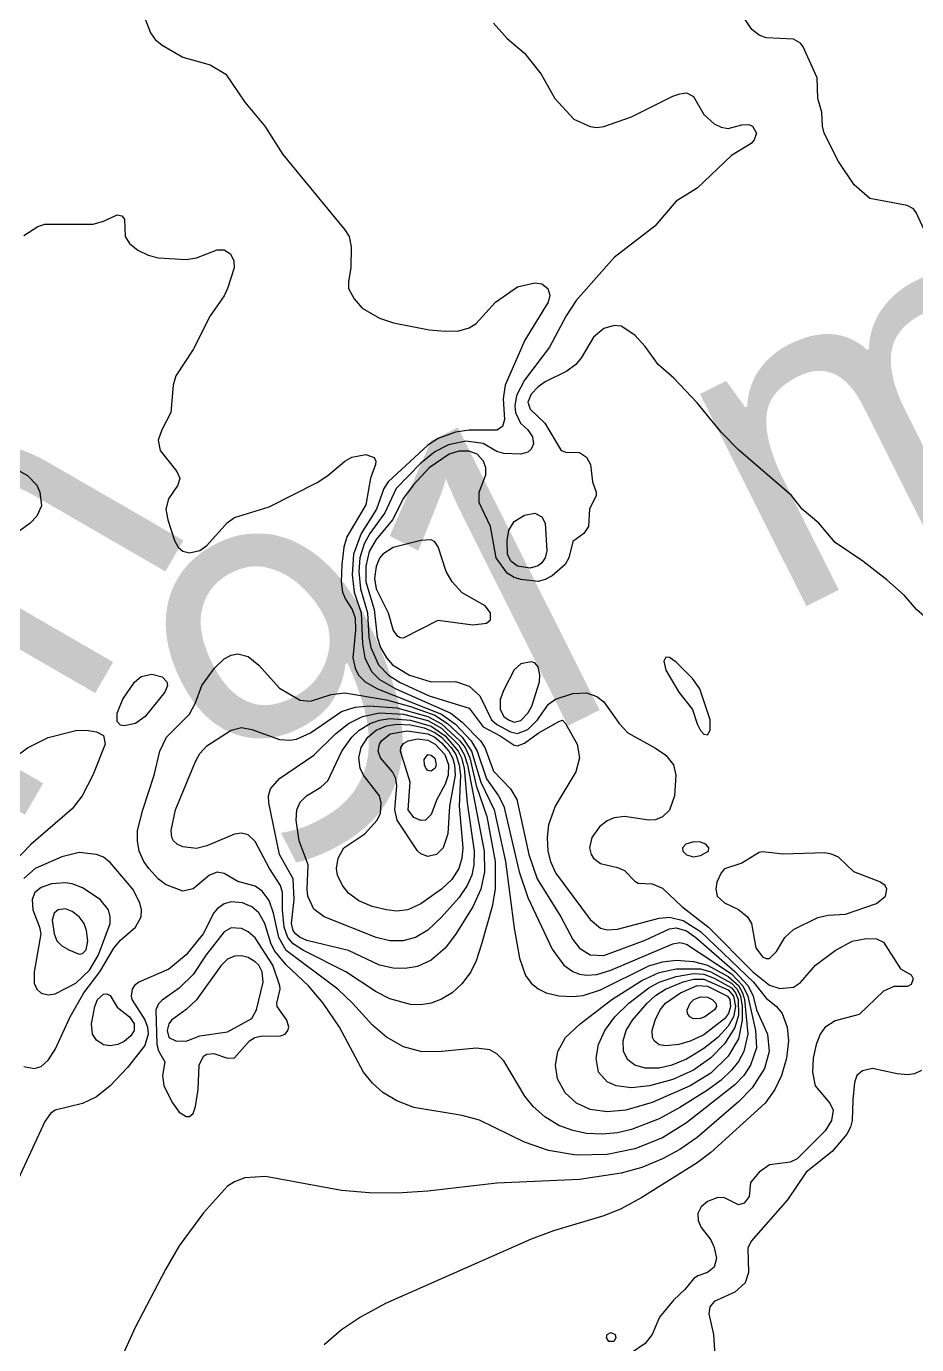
# Model space of a CAD drawing. Extents: x 474277 to 475042, y 254928 to 255625.
# Drawn here: x 474435.4 to 474455.18, y 255188 to 255217.27 of the extents above; entities that cross this region are included whole.
import ezdxf

# ---------------------------------------------------------------- set-up
doc = ezdxf.new("R2010")
doc.units = 0
doc.header["$MEASUREMENT"] = 0
doc.layers.add('BaseMapV2_DTM_export_MonNov09090547073261 — entities', color=1, linetype='CONTINUOUS')
doc.styles.get("Standard").update_dxf_attribs({"font": 'romans.shx'})

msp = doc.modelspace()

# ---------------------------------------------------------------- linework, layer by layer
at = {"layer": 'BaseMapV2_DTM_export_MonNov09090547073261 — entities', "color": 15, "linetype": 'Continuous', "true_color": 0xb7484b}
for points in [[(474438.009, 255217.511, 90.5), (474438.164, 255217.128, 90.5), (474438.264, 255216.981, 90.5), (474438.417, 255216.856, 90.5), (474438.877, 255216.592, 90.5), (474439.49, 255216.418, 90.5), (474439.831, 255216.208, 90.5), (474440.257, 255215.59, 90.5), (474440.699, 255215.058, 90.5), (474441.101, 255214.429, 90.5), (474442.477, 255212.757, 90.5), (474442.571, 255212.604, 90.5), (474442.62, 255212.374, 90.5), (474442.615, 255211.914, 90.5), (474442.557, 255211.607, 90.5), (474442.56, 255211.454, 90.5), (474442.688, 255211.224, 90.5), (474442.864, 255211.011, 90.5), (474443.248, 255210.796, 90.5), (474443.557, 255210.687, 90.5), (474444.35, 255210.534, 90.5), (474444.704, 255210.503, 90.5), (474445.011, 255210.512, 90.5), (474445.241, 255210.577, 90.5), (474445.395, 255210.673, 90.5), (474445.824, 255211.147, 90.5), (474446.315, 255211.491, 90.5), (474446.698, 255211.58, 90.5), (474446.851, 255211.558, 90.5), (474446.989, 255211.454, 90.5), (474447.031, 255211.301, 90.5), (474446.998, 255211.147, 90.5), (474446.477, 255210.304, 90.5), (474446.039, 255209.307, 90.5), (474445.999, 255209, 90.5), (474446.024, 255208.54, 90.5), (474445.983, 255208.387, 90.5), (474445.855, 255208.305, 90.5), (474445.241, 255208.305, 90.5), (474444.935, 255208.259, 90.5), (474444.551, 255208.117, 90.5), (474444.321, 255207.971, 90.5), (474443.438, 255207.16, 90.5), (474443.342, 255207.007, 90.5), (474443.182, 255206.547, 90.5), (474442.839, 255206.01, 90.5), (474442.67, 255205.55, 90.5), (474442.638, 255205.09, 90.5), (474442.682, 255204.706, 90.5), (474442.842, 255204.246, 90.5), (474442.869, 255203.556, 90.5), (474442.921, 255203.25, 90.5), (474443.069, 255202.943, 90.5), (474443.248, 255202.769, 90.5), (474443.614, 255202.56, 90.5), (474444.833, 255202.023, 90.5), (474445.088, 255201.823, 90.5), (474445.489, 255201.409, 90.5), (474445.586, 255201.256, 90.5), (474445.778, 255200.73, 90.5), (474446.161, 255200.336, 90.5), (474446.302, 255200.106, 90.5), (474446.569, 255198.879, 90.5), (474446.754, 255198.342, 90.5), (474447.274, 255197.499, 90.5), (474447.541, 255196.996, 90.5), (474447.695, 255196.802, 90.5), (474447.925, 255196.654, 90.5), (474448.232, 255196.641, 90.5), (474449.152, 255196.975, 90.5), (474449.688, 255197.228, 90.5), (474449.842, 255197.249, 90.5), (474450.072, 255197.182, 90.5), (474450.279, 255197.039, 90.5), (474451.145, 255196.284, 90.5), (474451.442, 255195.965, 90.5), (474451.551, 255195.735, 90.5), (474451.622, 255195.429, 90.5), (474451.868, 255194.892, 90.5), (474451.908, 255194.509, 90.5), (474451.803, 255194.125, 90.5), (474451.529, 255193.7, 90.5), (474451.222, 255193.389, 90.5), (474450.302, 255192.595, 90.5), (474449.918, 255192.327, 90.5), (474449.535, 255192.124, 90.5), (474449.075, 255191.933, 90.5), (474448.615, 255191.8, 90.5), (474447.695, 255191.662, 90.5), (474445.855, 255191.583, 90.5), (474444.321, 255191.407, 90.5), (474443.631, 255191.36, 90.5), (474443.018, 255191.365, 90.5), (474442.404, 255191.417, 90.5), (474440.717, 255191.733, 90.5), (474440.257, 255191.697, 90.5), (474440.027, 255191.613, 90.5), (474439.874, 255191.513, 90.5), (474439.337, 255190.922, 90.5), (474438.8, 255190.192, 90.5), (474438.494, 255189.666, 90.5), (474437.821, 255188.374, 90.5), (474436.496, 255185.461, 90.5)], [(474445.778, 255217.345, 90.25), (474446.085, 255217.007, 90.25), (474446.468, 255216.679, 90.25), (474446.838, 255216.208, 90.25), (474447.142, 255215.671, 90.25), (474447.565, 255215.211, 90.25), (474447.925, 255215.047, 90.25), (474448.078, 255215.024, 90.25), (474448.232, 255215.048, 90.25), (474448.845, 255215.265, 90.25), (474449.765, 255215.72, 90.25), (474449.918, 255215.777, 90.25), (474450.072, 255215.794, 90.25), (474450.225, 255215.719, 90.25), (474450.455, 255215.318, 90.25), (474450.685, 255215.11, 90.25), (474450.839, 255215.035, 90.25), (474450.992, 255215.002, 90.25), (474451.299, 255215.085, 90.25), (474451.452, 255215.093, 90.25), (474451.534, 255215.058, 90.25), (474451.621, 255214.904, 90.25), (474451.573, 255214.751, 90.25), (474451.502, 255214.674, 90.25), (474451.069, 255214.407, 90.25), (474450.302, 255213.683, 90.25), (474449.842, 255213.392, 90.25), (474449.364, 255212.834, 90.25), (474448.462, 255212.139, 90.25), (474447.618, 255211.185, 90.25), (474447.396, 255210.841, 90.25), (474447.024, 255210.15, 90.25), (474446.468, 255209.413, 90.25), (474446.289, 255209.077, 90.25), (474446.252, 255208.847, 90.25), (474446.269, 255208.694, 90.25), (474446.379, 255208.464, 90.25), (474446.545, 255208.31, 90.25), (474446.645, 255208.157, 90.25), (474446.666, 255208.004, 90.25), (474446.621, 255207.884, 90.25), (474446.545, 255207.817, 90.25), (474446.391, 255207.771, 90.25), (474446.008, 255207.785, 90.25), (474445.855, 255207.831, 90.25), (474445.548, 255208.006, 90.25), (474445.165, 255208.063, 90.25), (474444.781, 255207.979, 90.25), (474444.474, 255207.822, 90.25), (474444.168, 255207.571, 90.25), (474443.615, 255207.007, 90.25), (474443.363, 255206.47, 90.25), (474443.03, 255206.01, 90.25), (474442.907, 255205.78, 90.25), (474442.812, 255205.473, 90.25), (474442.787, 255205.167, 90.25), (474442.826, 255204.783, 90.25), (474442.978, 255204.246, 90.25), (474443.01, 255203.71, 90.25), (474443.055, 255203.48, 90.25), (474443.227, 255203.096, 90.25), (474443.445, 255202.866, 90.25), (474443.708, 255202.703, 90.25), (474444.349, 255202.406, 90.25), (474445.241, 255202.133, 90.25), (474445.551, 255201.716, 90.25), (474445.931, 255201.519, 90.25), (474446.238, 255201.308, 90.25), (474446.315, 255201.297, 90.25), (474446.468, 255201.35, 90.25), (474446.775, 255201.572, 90.25), (474447.235, 255201.836, 90.25), (474447.311, 255201.865, 90.25), (474447.377, 255201.793, 90.25), (474447.636, 255201.333, 90.25), (474447.69, 255201.026, 90.25), (474447.609, 255200.719, 90.25), (474447.153, 255199.953, 90.25), (474447.005, 255199.54, 90.25), (474446.973, 255199.262, 90.25), (474446.989, 255198.956, 90.25), (474447.044, 255198.726, 90.25), (474447.158, 255198.476, 90.25), (474447.925, 255197.44, 90.25), (474448.155, 255197.246, 90.25), (474448.308, 255197.207, 90.25), (474448.538, 255197.222, 90.25), (474449.458, 255197.467, 90.25), (474449.688, 255197.488, 90.25), (474449.995, 255197.414, 90.25), (474450.379, 255197.169, 90.25), (474451.556, 255196.042, 90.25), (474451.835, 255195.69, 90.25), (474452.065, 255195.505, 90.25), (474452.195, 255195.352, 90.25), (474452.304, 255195.045, 90.25), (474452.333, 255194.739, 90.25), (474452.293, 255194.355, 90.25), (474452.18, 255193.972, 90.25), (474452.031, 255193.665, 90.25), (474451.815, 255193.358, 90.25), (474450.609, 255192.265, 90.25), (474450.302, 255192.033, 90.25), (474449.075, 255191.26, 90.25), (474448.615, 255191.013, 90.25), (474448.232, 255190.856, 90.25), (474447.113, 255190.521, 90.25), (474446.621, 255190.339, 90.25), (474443.384, 255188.911, 90.25), (474442.829, 255188.604, 90.25), (474442.404, 255188.322, 90.25), (474442.018, 255187.991, 90.25)], [(474455.348, 255212.757, 90.25), (474455.168, 255213.141, 90.25), (474455.109, 255213.218, 90.25), (474454.97, 255213.294, 90.25), (474454.143, 255213.448, 90.25), (474453.797, 255213.754, 90.25), (474453.446, 255214.271, 90.25), (474453.129, 255214.904, 90.25), (474453.09, 255215.058, 90.25), (474453.073, 255215.364, 90.25), (474452.987, 255215.671, 90.25), (474452.971, 255216.131, 90.25), (474452.657, 255216.821, 90.25), (474452.601, 255216.898, 90.25), (474452.449, 255216.988, 90.25), (474451.835, 255217.022, 90.25), (474451.682, 255217.078, 90.25), (474451.521, 255217.205, 90.25), (474451.375, 255217.425, 90.25)], [(474435.35, 255212.629, 90.75), (474435.657, 255212.832, 90.75), (474435.81, 255212.879, 90.75), (474436.884, 255212.881, 90.75), (474437.114, 255212.947, 90.75), (474437.42, 255213.089, 90.75), (474437.524, 255213.064, 90.75), (474437.582, 255212.988, 90.75), (474437.601, 255212.604, 90.75), (474437.691, 255212.451, 90.75), (474437.88, 255212.3, 90.75), (474438.11, 255212.188, 90.75), (474438.34, 255212.134, 90.75), (474438.954, 255212.097, 90.75), (474439.184, 255212.132, 90.75), (474439.644, 255212.309, 90.75), (474439.797, 255212.309, 90.75), (474439.94, 255212.221, 90.75), (474440.012, 255212.067, 90.75), (474440.018, 255211.914, 90.75), (474439.874, 255211.454, 90.75), (474439.797, 255211.287, 90.75), (474439.483, 255210.841, 90.75), (474439.107, 255210.098, 90.75), (474438.724, 255209.512, 90.75), (474438.664, 255209.307, 90.75), (474438.612, 255208.694, 90.75), (474438.41, 255208.31, 90.75), (474438.333, 255208.08, 90.75), (474438.378, 255207.85, 90.75), (474438.748, 255207.39, 90.75), (474438.811, 255207.237, 90.75), (474438.771, 255207.083, 90.75), (474438.559, 255206.777, 90.75), (474438.505, 255206.547, 90.75), (474438.547, 255206.317, 90.75), (474438.697, 255205.857, 90.75), (474438.779, 255205.703, 90.75), (474438.877, 255205.62, 90.75), (474439.03, 255205.578, 90.75), (474439.26, 255205.632, 90.75), (474439.414, 255205.747, 90.75), (474439.874, 255206.251, 90.75), (474440.027, 255206.368, 90.75), (474440.794, 255206.606, 90.75), (474441.867, 255207.142, 90.75), (474442.097, 255207.295, 90.75), (474442.478, 255207.62, 90.75), (474442.634, 255207.703, 90.75), (474442.941, 255207.761, 90.75), (474443.128, 255207.697, 90.75), (474443.168, 255207.62, 90.75), (474443.161, 255207.543, 90.75), (474443.045, 255207.237, 90.75), (474442.941, 255206.649, 90.75), (474442.521, 255205.933, 90.75), (474442.457, 255205.703, 90.75), (474442.414, 255205.32, 90.75), (474442.395, 255204.937, 90.75), (474442.428, 255204.706, 90.75), (474442.491, 255204.553, 90.75), (474442.641, 255204.323, 90.75), (474442.711, 255204.14, 90.75), (474442.714, 255203.863, 90.75), (474442.658, 255203.25, 90.75), (474442.705, 255203.02, 90.75), (474442.783, 255202.866, 90.75), (474442.932, 255202.713, 90.75), (474443.206, 255202.56, 90.75), (474444.628, 255202.001, 90.75), (474444.935, 255201.774, 90.75), (474445.286, 255201.409, 90.75), (474445.417, 255201.179, 90.75), (474445.625, 255200.565, 90.75), (474445.894, 255200.183, 90.75), (474446.008, 255199.953, 90.75), (474446.353, 255198.496, 90.75), (474446.545, 255197.923, 90.75), (474447.081, 255196.779, 90.75), (474447.342, 255196.425, 90.75), (474447.541, 255196.281, 90.75), (474447.695, 255196.224, 90.75), (474447.848, 255196.199, 90.75), (474448.078, 255196.216, 90.75), (474448.385, 255196.312, 90.75), (474449.765, 255196.897, 90.75), (474449.918, 255196.93, 90.75), (474450.072, 255196.89, 90.75), (474451.069, 255196.227, 90.75), (474451.323, 255195.965, 90.75), (474451.429, 255195.735, 90.75), (474451.605, 255194.969, 90.75), (474451.621, 255194.585, 90.75), (474451.493, 255194.202, 90.75), (474451.34, 255193.972, 90.75), (474451.145, 255193.762, 90.75), (474450.072, 255192.918, 90.75), (474449.535, 255192.591, 90.75), (474448.922, 255192.346, 90.75), (474448.308, 255192.22, 90.75), (474447.618, 255192.206, 90.75), (474447.005, 255192.306, 90.75), (474446.468, 255192.494, 90.75), (474445.471, 255192.977, 90.75), (474445.088, 255193.084, 90.75), (474444.014, 255193.263, 90.75), (474443.631, 255193.413, 90.75), (474443.324, 255193.598, 90.75), (474443.094, 255193.799, 90.75), (474442.896, 255194.048, 90.75), (474442.362, 255195.045, 90.75), (474441.996, 255195.582, 90.75), (474441.671, 255195.965, 90.75), (474441.177, 255196.429, 90.75), (474440.921, 255196.732, 90.75), (474440.839, 255196.886, 90.75), (474440.7, 255197.346, 90.75), (474440.564, 255197.585, 90.75), (474440.411, 255197.717, 90.75), (474440.207, 255197.806, 90.75), (474439.951, 255197.829, 90.75), (474439.797, 255197.786, 90.75), (474439.644, 255197.676, 90.75), (474439.567, 255197.582, 90.75), (474439.33, 255197.116, 90.75), (474438.954, 255196.652, 90.75), (474438.57, 255196.337, 90.75), (474437.901, 255196.042, 90.75), (474437.804, 255195.969, 90.75), (474437.754, 255195.889, 90.75), (474437.728, 255195.735, 90.75), (474437.744, 255195.659, 90.75), (474438.034, 255195.212, 90.75), (474438.091, 255195.045, 90.75), (474438.106, 255194.892, 90.75), (474438.034, 255194.638, 90.75), (474437.65, 255194.148, 90.75), (474437.267, 255193.746, 90.75), (474436.96, 255193.497, 90.75), (474436.653, 255193.352, 90.75), (474436.045, 255193.205, 90.75), (474435.942, 255193.128, 90.75), (474435.81, 255192.954, 90.75), (474434.903, 255190.981, 90.75)], [(474455.707, 255203.863, 90), (474455.176, 255204.323, 90), (474454.914, 255204.63, 90), (474454.519, 255204.983, 90), (474453.989, 255205.397, 90), (474453.369, 255205.808, 90), (474453.006, 255206.24, 90), (474452.639, 255206.547, 90), (474452.402, 255206.853, 90), (474451.222, 255207.871, 90), (474450.839, 255208.257, 90), (474450.302, 255208.909, 90), (474449.785, 255209.46, 90), (474449.441, 255209.767, 90), (474449.152, 255210.166, 90), (474448.922, 255210.413, 90), (474448.615, 255210.612, 90), (474448.462, 255210.629, 90), (474448.232, 255210.565, 90), (474448.002, 255210.372, 90), (474447.736, 255209.92, 90), (474447.613, 255209.767, 90), (474447.413, 255209.614, 90), (474446.928, 255209.378, 90), (474446.775, 255209.267, 90), (474446.621, 255209.102, 90), (474446.546, 255208.924, 90), (474446.592, 255208.77, 90), (474446.919, 255208.464, 90), (474447.286, 255207.85, 90), (474447.388, 255207.814, 90), (474447.695, 255207.808, 90), (474447.848, 255207.706, 90), (474447.938, 255207.543, 90), (474447.977, 255207.16, 90), (474448.062, 255206.93, 90), (474448.058, 255206.853, 90), (474447.917, 255206.547, 90), (474447.892, 255206.163, 90), (474447.785, 255206.01, 90), (474447.541, 255205.833, 90), (474447.452, 255205.473, 90), (474447.371, 255205.32, 90), (474447.081, 255205.073, 90), (474446.928, 255204.987, 90), (474446.775, 255204.944, 90), (474446.391, 255204.99, 90), (474446.238, 255205.036, 90), (474446.085, 255205.129, 90), (474445.837, 255205.473, 90), (474445.715, 255206.163, 90), (474445.459, 255206.7, 90), (474445.46, 255206.93, 90), (474445.61, 255207.313, 90), (474445.608, 255207.467, 90), (474445.561, 255207.62, 90), (474445.416, 255207.774, 90), (474445.241, 255207.84, 90), (474445.011, 255207.84, 90), (474444.795, 255207.774, 90), (474444.355, 255207.467, 90), (474443.997, 255207.083, 90), (474443.784, 255206.794, 90), (474443.539, 255206.317, 90), (474443.171, 255205.88, 90), (474443.018, 255205.611, 90), (474442.941, 255205.283, 90), (474442.946, 255204.937, 90), (474443.132, 255204.323, 90), (474443.196, 255203.71, 90), (474443.27, 255203.48, 90), (474443.401, 255203.248, 90), (474443.536, 255203.096, 90), (474443.911, 255202.866, 90), (474444.398, 255202.715, 90), (474444.935, 255202.723, 90), (474445.241, 255202.619, 90), (474445.477, 255202.406, 90), (474445.736, 255201.869, 90), (474445.855, 255201.771, 90), (474446.161, 255201.605, 90), (474446.315, 255201.57, 90), (474446.545, 255201.66, 90), (474446.759, 255201.869, 90), (474447.005, 255202.217, 90), (474447.158, 255202.333, 90), (474447.541, 255202.458, 90), (474447.848, 255202.469, 90), (474448.078, 255202.387, 90), (474448.232, 255202.274, 90), (474448.57, 255201.793, 90), (474448.768, 255201.584, 90), (474449.382, 255201.243, 90), (474449.612, 255201.084, 90), (474449.777, 255200.873, 90), (474449.831, 255200.643, 90), (474449.805, 255200.183, 90), (474449.688, 255199.869, 90), (474449.535, 255199.719, 90), (474449.382, 255199.652, 90), (474449.228, 255199.643, 90), (474448.692, 255199.728, 90), (474448.462, 255199.695, 90), (474448.308, 255199.626, 90), (474448.138, 255199.492, 90), (474447.969, 255199.262, 90), (474447.916, 255199.032, 90), (474447.954, 255198.879, 90), (474448.002, 255198.802, 90), (474448.155, 255198.684, 90), (474448.538, 255198.595, 90), (474448.692, 255198.525, 90), (474448.922, 255198.285, 90), (474448.998, 255198.244, 90), (474449.305, 255198.232, 90), (474449.535, 255198.133, 90), (474449.962, 255197.729, 90), (474450.554, 255197.269, 90), (474451.539, 255196.272, 90), (474451.912, 255195.98, 90), (474452.142, 255195.903, 90), (474452.449, 255195.937, 90), (474452.602, 255196.041, 90), (474452.934, 255196.425, 90), (474453.369, 255196.746, 90), (474453.752, 255196.956, 90), (474454.059, 255197.016, 90), (474454.289, 255197.007, 90), (474454.442, 255196.934, 90), (474454.826, 255196.342, 90), (474455.056, 255196.212, 90), (474455.103, 255196.119, 90), (474455.056, 255195.997, 90), (474454.979, 255195.95, 90), (474454.672, 255195.947, 90), (474454.442, 255195.845, 90), (474453.906, 255195.33, 90), (474453.369, 255195.189, 90), (474453.139, 255195.039, 90), (474453.041, 255194.892, 90), (474452.951, 255194.662, 90), (474452.886, 255194.355, 90), (474452.867, 255194.048, 90), (474452.93, 255193.742, 90), (474453.256, 255193.358, 90), (474453.328, 255193.205, 90), (474453.292, 255192.976, 90), (474453.146, 255192.745, 90), (474452.525, 255192.124, 90), (474452.372, 255192.048, 90), (474451.912, 255191.988, 90), (474451.682, 255191.825, 90), (474451.493, 255191.595, 90), (474451.457, 255191.288, 90), (474451.352, 255191.135, 90), (474451.222, 255191.1, 90), (474450.915, 255191.257, 90), (474450.762, 255191.261, 90), (474450.532, 255191.175, 90), (474450.395, 255191.058, 90), (474450.321, 255190.905, 90), (474450.328, 255190.751, 90), (474450.397, 255190.598, 90), (474450.609, 255190.323, 90), (474450.685, 255190.154, 90), (474450.737, 255189.908, 90), (474450.685, 255189.715, 90), (474450.538, 255189.601, 90), (474450.322, 255189.525, 90), (474450.225, 255189.457, 90), (474450.03, 255189.218, 90), (474449.784, 255188.988, 90), (474449.469, 255188.604, 90), (474449.305, 255188.221, 90), (474449.152, 255188.019, 90), (474448.541, 255187.608, 90)], [(474434.99, 255207.543, 91), (474435.427, 255207.296, 91), (474435.632, 255207.083, 91), (474435.705, 255206.93, 91), (474435.736, 255206.623, 91), (474435.639, 255206.393, 91), (474435.49, 255206.24, 91), (474435.043, 255205.917, 91)], [(474446.599, 255205.243, 90.25), (474446.315, 255205.286, 90.25), (474446.169, 255205.397, 90.25), (474446.092, 255205.55, 90.25), (474446.081, 255205.857, 90.25), (474446.118, 255206.087, 90.25), (474446.238, 255206.276, 90.25), (474446.468, 255206.418, 90.25), (474446.698, 255206.458, 90.25), (474446.851, 255206.378, 90.25), (474446.927, 255206.24, 90.25), (474446.963, 255205.627, 90.25), (474446.927, 255205.473, 90.25), (474446.851, 255205.359, 90.25), (474446.775, 255205.294, 90.25), (474446.599, 255205.243, 90.25)], [(474443.784, 255203.696, 89.75), (474444.551, 255204.083, 89.75), (474445.318, 255203.979, 89.75), (474445.622, 255204.016, 89.75), (474445.714, 255204.093, 89.75), (474445.713, 255204.246, 89.75), (474445.593, 255204.4, 89.75), (474445.088, 255204.693, 89.75), (474444.863, 255204.937, 89.75), (474444.731, 255205.167, 89.75), (474444.551, 255205.714, 89.75), (474444.474, 255205.823, 89.75), (474444.398, 255205.867, 89.75), (474444.168, 255205.856, 89.75), (474443.554, 255205.696, 89.75), (474443.321, 255205.55, 89.75), (474443.248, 255205.462, 89.75), (474443.171, 255205.275, 89.75), (474443.137, 255205.013, 89.75), (474443.172, 255204.783, 89.75), (474443.443, 255204.246, 89.75), (474443.554, 255203.858, 89.75), (474443.631, 255203.746, 89.75), (474443.708, 255203.701, 89.75), (474443.784, 255203.696, 89.75)], [(474448.202, 255192.668, 91), (474447.848, 255192.685, 91), (474447.541, 255192.748, 91), (474447.235, 255192.862, 91), (474446.92, 255193.052, 91), (474446.664, 255193.282, 91), (474446.477, 255193.512, 91), (474446.008, 255194.295, 91), (474445.855, 255194.455, 91), (474445.701, 255194.541, 91), (474445.395, 255194.579, 91), (474444.551, 255194.495, 91), (474444.168, 255194.509, 91), (474443.784, 255194.61, 91), (474443.401, 255194.827, 91), (474443.094, 255195.092, 91), (474442.651, 255195.582, 91), (474442.325, 255195.889, 91), (474441.177, 255196.749, 91), (474441.009, 255197.039, 91), (474440.894, 255197.576, 91), (474440.794, 255197.857, 91), (474440.641, 255198.067, 91), (474440.487, 255198.175, 91), (474440.104, 255198.281, 91), (474439.797, 255198.46, 91), (474439.644, 255198.489, 91), (474439.474, 255198.419, 91), (474439.107, 255198.117, 91), (474438.877, 255198.068, 91), (474438.494, 255198.215, 91), (474438.34, 255198.333, 91), (474438.125, 255198.572, 91), (474438.013, 255198.726, 91), (474437.912, 255198.956, 91), (474437.87, 255199.186, 91), (474437.874, 255199.416, 91), (474437.987, 255199.876, 91), (474438.244, 255200.643, 91), (474438.366, 255201.179, 91), (474438.516, 255201.486, 91), (474439.03, 255201.998, 91), (474439.164, 255202.253, 91), (474439.304, 255202.636, 91), (474439.585, 255203.02, 91), (474439.797, 255203.224, 91), (474439.951, 255203.31, 91), (474440.104, 255203.34, 91), (474440.334, 255203.279, 91), (474440.564, 255203.088, 91), (474441.024, 255202.573, 91), (474441.484, 255202.309, 91), (474441.714, 255202.29, 91), (474442.174, 255202.437, 91), (474442.481, 255202.473, 91), (474443.401, 255202.315, 91), (474443.938, 255202.17, 91), (474444.474, 255201.972, 91), (474444.76, 255201.793, 91), (474445.085, 255201.486, 91), (474445.294, 255201.179, 91), (474445.501, 255200.489, 91), (474445.795, 255199.876, 91), (474446.045, 255198.726, 91), (474446.238, 255197.244, 91), (474446.358, 255196.579, 91), (474446.495, 255196.195, 91), (474446.621, 255196.022, 91), (474446.775, 255195.897, 91), (474446.954, 255195.812, 91), (474447.235, 255195.742, 91), (474447.541, 255195.724, 91), (474447.772, 255195.751, 91), (474448.155, 255195.874, 91), (474449.228, 255196.406, 91), (474449.535, 255196.497, 91), (474449.842, 255196.535, 91), (474450.225, 255196.505, 91), (474450.532, 255196.424, 91), (474450.992, 255196.174, 91), (474451.222, 255195.971, 91), (474451.316, 255195.812, 91), (474451.36, 255195.659, 91), (474451.43, 255194.892, 91), (474451.342, 255194.509, 91), (474451.222, 255194.287, 91), (474451.069, 255194.088, 91), (474450.839, 255193.87, 91), (474450.532, 255193.644, 91), (474449.918, 255193.26, 91), (474449.458, 255193.011, 91), (474448.845, 255192.77, 91), (474448.538, 255192.702, 91), (474448.202, 255192.668, 91)], [(474450.532, 255201.535, 89.75), (474450.591, 255201.639, 89.75), (474450.595, 255201.869, 89.75), (474450.362, 255202.56, 89.75), (474450.203, 255202.79, 89.75), (474449.842, 255203.154, 89.75), (474449.688, 255203.255, 89.75), (474449.612, 255203.265, 89.75), (474449.562, 255203.173, 89.75), (474449.612, 255202.978, 89.75), (474449.896, 255202.483, 89.75), (474450.205, 255202.099, 89.75), (474450.302, 255201.782, 89.75), (474450.379, 255201.632, 89.75), (474450.455, 255201.55, 89.75), (474450.532, 255201.535, 89.75)], [(474446.391, 255201.856, 89.75), (474446.545, 255202.018, 89.75), (474446.631, 255202.176, 89.75), (474446.804, 255202.713, 89.75), (474446.811, 255202.866, 89.75), (474446.775, 255203.046, 89.75), (474446.698, 255203.134, 89.75), (474446.621, 255203.163, 89.75), (474446.391, 255203.116, 89.75), (474446.238, 255202.983, 89.75), (474446.008, 255202.538, 89.75), (474445.931, 255202.325, 89.75), (474445.928, 255202.099, 89.75), (474446.013, 255201.946, 89.75), (474446.111, 255201.869, 89.75), (474446.238, 255201.822, 89.75), (474446.391, 255201.856, 89.75)], [(474437.828, 255201.793, 91), (474437.574, 255201.74, 91), (474437.497, 255201.757, 91), (474437.42, 255201.835, 91), (474437.417, 255202.023, 91), (474437.548, 255202.33, 91), (474437.804, 255202.709, 91), (474437.957, 255202.834, 91), (474438.187, 255202.884, 91), (474438.417, 255202.828, 91), (474438.526, 255202.713, 91), (474438.535, 255202.636, 91), (474438.48, 255202.483, 91), (474438.045, 255201.946, 91), (474437.828, 255201.793, 91)], [(474444.396, 255195.582, 91.25), (474444.168, 255195.543, 91.25), (474443.938, 255195.547, 91.25), (474443.478, 255195.672, 91.25), (474443.171, 255195.829, 91.25), (474442.503, 255196.272, 91.25), (474441.561, 255196.749, 91.25), (474441.331, 255196.896, 91.25), (474441.209, 255197.039, 91.25), (474441.127, 255197.269, 91.25), (474441.09, 255197.652, 91.25), (474441.094, 255198.036, 91.25), (474441.052, 255198.189, 91.25), (474440.803, 255198.572, 91.25), (474440.487, 255199.171, 91.25), (474440.334, 255199.318, 91.25), (474440.181, 255199.357, 91.25), (474440.027, 255199.335, 91.25), (474439.414, 255199.07, 91.25), (474439.184, 255199.016, 91.25), (474438.877, 255199.051, 91.25), (474438.753, 255199.109, 91.25), (474438.675, 255199.186, 91.25), (474438.637, 255199.262, 91.25), (474438.621, 255199.416, 91.25), (474438.717, 255199.876, 91.25), (474439.158, 255200.949, 91.25), (474439.26, 255201.127, 91.25), (474439.414, 255201.292, 91.25), (474439.951, 255201.645, 91.25), (474440.181, 255201.703, 91.25), (474440.411, 255201.66, 91.25), (474441.024, 255201.433, 91.25), (474441.254, 255201.417, 91.25), (474441.407, 255201.443, 91.25), (474441.714, 255201.581, 91.25), (474442.404, 255202.054, 91.25), (474442.711, 255202.153, 91.25), (474443.018, 255202.185, 91.25), (474443.631, 255202.136, 91.25), (474444.321, 255201.943, 91.25), (474444.628, 255201.786, 91.25), (474445.036, 255201.409, 91.25), (474445.15, 255201.256, 91.25), (474445.252, 255201.026, 91.25), (474445.395, 255200.417, 91.25), (474445.632, 255199.723, 91.25), (474445.815, 255198.726, 91.25), (474445.817, 255198.112, 91.25), (474445.749, 255197.729, 91.25), (474445.515, 255196.886, 91.25), (474445.395, 255196.52, 91.25), (474445.274, 255196.272, 91.25), (474445.088, 255196.017, 91.25), (474444.865, 255195.812, 91.25), (474444.628, 255195.668, 91.25), (474444.396, 255195.582, 91.25)], [(474443.818, 255196.349, 91.5), (474443.554, 255196.356, 91.5), (474443.248, 255196.425, 91.5), (474442.558, 255196.746, 91.5), (474441.637, 255196.971, 91.5), (474441.484, 255197.034, 91.5), (474441.385, 255197.116, 91.5), (474441.331, 255197.193, 91.5), (474441.294, 255197.346, 91.5), (474441.349, 255197.882, 91.5), (474441.331, 255198.337, 91.5), (474441.024, 255198.879, 91.5), (474440.788, 255200.029, 91.5), (474440.782, 255200.183, 91.5), (474440.825, 255200.336, 91.5), (474441.027, 255200.566, 91.5), (474441.791, 255201.086, 91.5), (474442.268, 255201.563, 91.5), (474442.559, 255201.793, 91.5), (474442.87, 255201.946, 91.5), (474443.248, 255202.025, 91.5), (474443.784, 255201.999, 91.5), (474444.321, 255201.854, 91.5), (474444.628, 255201.686, 91.5), (474445.011, 255201.307, 91.5), (474445.132, 255201.103, 91.5), (474445.204, 255200.873, 91.5), (474445.572, 255198.956, 91.5), (474445.584, 255198.496, 91.5), (474445.502, 255198.112, 91.5), (474445.318, 255197.716, 91.5), (474444.935, 255197.105, 91.5), (474444.704, 255196.799, 91.5), (474444.398, 255196.535, 91.5), (474444.091, 255196.396, 91.5), (474443.818, 255196.349, 91.5)], [(474443.763, 255196.962, 91.75), (474443.478, 255196.963, 91.75), (474443.171, 255197.039, 91.75), (474442.022, 255197.499, 91.75), (474441.791, 255197.664, 91.75), (474441.658, 255197.959, 91.75), (474441.639, 255198.112, 91.75), (474441.665, 255198.649, 91.75), (474441.466, 255199.186, 91.75), (474441.398, 255199.646, 91.75), (474441.413, 255199.876, 91.75), (474441.484, 255200.041, 91.75), (474441.625, 255200.183, 91.75), (474441.944, 255200.373, 91.75), (474442.097, 255200.516, 91.75), (474442.412, 255201.179, 91.75), (474442.63, 255201.486, 91.75), (474442.797, 255201.639, 91.75), (474443.039, 255201.793, 91.75), (474443.248, 255201.867, 91.75), (474443.478, 255201.901, 91.75), (474443.938, 255201.868, 91.75), (474444.398, 255201.731, 91.75), (474444.704, 255201.52, 91.75), (474444.998, 255201.179, 91.75), (474445.071, 255201.026, 91.75), (474445.129, 255200.796, 91.75), (474445.196, 255200.029, 91.75), (474445.353, 255198.956, 91.75), (474445.346, 255198.649, 91.75), (474445.299, 255198.419, 91.75), (474445.198, 255198.189, 91.75), (474445.011, 255197.919, 91.75), (474444.628, 255197.489, 91.75), (474444.321, 255197.203, 91.75), (474444.05, 255197.039, 91.75), (474443.763, 255196.962, 91.75)], [(474443.874, 255197.652, 92), (474443.631, 255197.624, 92), (474443.401, 255197.65, 92), (474443.086, 255197.729, 92), (474442.788, 255197.854, 92), (474442.558, 255198.024, 92), (474442.424, 255198.189, 92), (474442.317, 255198.419, 92), (474442.295, 255198.572, 92), (474442.329, 255198.802, 92), (474442.455, 255199.032, 92), (474442.922, 255199.339, 92), (474443.199, 255199.646, 92), (474443.269, 255199.799, 92), (474443.286, 255200.029, 92), (474443.245, 255200.183, 92), (474442.89, 255200.643, 92), (474442.815, 255200.796, 92), (474442.787, 255201.026, 92), (474442.844, 255201.256, 92), (474442.992, 255201.486, 92), (474443.175, 255201.639, 92), (474443.401, 255201.738, 92), (474443.631, 255201.774, 92), (474443.938, 255201.759, 92), (474444.244, 255201.694, 92), (474444.474, 255201.593, 92), (474444.622, 255201.486, 92), (474444.842, 255201.256, 92), (474444.942, 255201.103, 92), (474445.021, 255200.873, 92), (474445.047, 255200.643, 92), (474445.02, 255199.953, 92), (474445.096, 255199.032, 92), (474445.079, 255198.802, 92), (474445.014, 255198.572, 92), (474444.858, 255198.326, 92), (474444.628, 255198.11, 92), (474444.168, 255197.785, 92), (474443.874, 255197.652, 92)], [(474434.89, 255200.845, 91), (474435.427, 255201.247, 91), (474435.887, 255201.476, 91), (474436.5, 255201.637, 91), (474436.73, 255201.642, 91), (474436.96, 255201.606, 91), (474437.114, 255201.524, 91), (474437.152, 255201.333, 91), (474436.879, 255200.643, 91), (474436.639, 255200.183, 91), (474436.423, 255199.896, 91), (474435.503, 255199.101, 91), (474435.12, 255198.705, 91)], [(474444.516, 255198.879, 92.25), (474444.321, 255198.835, 92.25), (474444.168, 255198.896, 92.25), (474444.091, 255198.96, 92.25), (474443.639, 255199.646, 92.25), (474443.591, 255199.876, 92.25), (474443.632, 255200.413, 92.25), (474443.61, 255200.566, 92.25), (474443.537, 255200.719, 92.25), (474443.272, 255201.026, 92.25), (474443.219, 255201.179, 92.25), (474443.246, 255201.333, 92.25), (474443.29, 255201.409, 92.25), (474443.482, 255201.563, 92.25), (474443.861, 255201.63, 92.25), (474444.321, 255201.562, 92.25), (474444.474, 255201.485, 92.25), (474444.628, 255201.359, 92.25), (474444.785, 255201.179, 92.25), (474444.87, 255201.026, 92.25), (474444.914, 255200.873, 92.25), (474444.93, 255200.643, 92.25), (474444.8, 255199.953, 92.25), (474444.766, 255199.339, 92.25), (474444.662, 255199.032, 92.25), (474444.516, 255198.879, 92.25)], [(474444.272, 255199.646, 92.5), (474444.168, 255199.633, 92.5), (474444.014, 255199.702, 92.5), (474443.888, 255199.876, 92.5), (474443.926, 255200.489, 92.5), (474443.713, 255201.179, 92.5), (474443.721, 255201.256, 92.5), (474443.784, 255201.345, 92.5), (474443.888, 255201.409, 92.5), (474444.091, 255201.451, 92.5), (474444.321, 255201.423, 92.5), (474444.485, 255201.333, 92.5), (474444.698, 255201.103, 92.5), (474444.782, 255200.873, 92.5), (474444.772, 255200.643, 92.5), (474444.704, 255200.44, 92.5), (474444.521, 255200.106, 92.5), (474444.398, 255199.772, 92.5), (474444.272, 255199.646, 92.5)], [(474444.486, 255200.796, 92.75), (474444.398, 255200.728, 92.75), (474444.321, 255200.745, 92.75), (474444.278, 255200.796, 92.75), (474444.245, 255200.873, 92.75), (474444.244, 255200.989, 92.75), (474444.321, 255201.099, 92.75), (474444.398, 255201.085, 92.75), (474444.474, 255201.021, 92.75), (474444.51, 255200.873, 92.75), (474444.486, 255200.796, 92.75)], [(474450.379, 255198.856, 89.75), (474450.555, 255198.956, 89.75), (474450.563, 255199.032, 89.75), (474450.495, 255199.109, 89.75), (474450.379, 255199.153, 89.75), (474450.225, 255199.16, 89.75), (474450.057, 255199.109, 89.75), (474449.981, 255199.032, 89.75), (474449.985, 255198.956, 89.75), (474450.072, 255198.872, 89.75), (474450.225, 255198.83, 89.75), (474450.379, 255198.856, 89.75)], [(474435.733, 255194.171, 90.75), (474435.887, 255194.316, 90.75), (474436.04, 255194.553, 90.75), (474436.374, 255195.275, 90.75), (474436.678, 255195.812, 90.75), (474437.036, 255196.272, 90.75), (474437.344, 255196.801, 90.75), (474437.497, 255196.98, 90.75), (474437.83, 255197.269, 90.75), (474437.953, 255197.499, 90.75), (474437.96, 255197.652, 90.75), (474437.923, 255197.806, 90.75), (474437.769, 255198.112, 90.75), (474437.267, 255198.703, 90.75), (474437.114, 255198.821, 90.75), (474436.96, 255198.883, 90.75), (474436.577, 255198.922, 90.75), (474436.193, 255198.83, 90.75), (474435.601, 255198.572, 90.75), (474435.35, 255198.347, 90.75)], [(474451.912, 255196.574, 89.75), (474452.065, 255196.728, 89.75), (474452.252, 255197.039, 89.75), (474452.449, 255197.212, 89.75), (474452.986, 255197.483, 89.75), (474453.216, 255197.534, 89.75), (474453.599, 255197.554, 89.75), (474454.289, 255197.793, 89.75), (474454.488, 255197.959, 89.75), (474454.522, 255198.112, 89.75), (474454.484, 255198.189, 89.75), (474454.366, 255198.273, 89.75), (474453.788, 255198.496, 89.75), (474453.446, 255198.818, 89.75), (474453.292, 255198.891, 89.75), (474453.139, 255198.918, 89.75), (474452.219, 255198.889, 89.75), (474451.759, 255198.941, 89.75), (474451.682, 255198.925, 89.75), (474451.299, 255198.688, 89.75), (474450.915, 255198.559, 89.75), (474450.839, 255198.472, 89.75), (474450.742, 255198.266, 89.75), (474450.719, 255198.112, 89.75), (474450.752, 255197.959, 89.75), (474450.914, 255197.806, 89.75), (474451.222, 255197.66, 89.75), (474451.425, 255197.499, 89.75), (474451.51, 255197.346, 89.75), (474451.608, 255196.809, 89.75), (474451.759, 255196.611, 89.75), (474451.835, 255196.57, 89.75), (474451.912, 255196.574, 89.75)], [(474436.04, 255195.789, 90.5), (474436.5, 255196.025, 90.5), (474436.807, 255196.309, 90.5), (474437.008, 255196.655, 90.5), (474437.265, 255197.346, 90.5), (474437.268, 255197.499, 90.5), (474437.225, 255197.652, 90.5), (474437.043, 255197.882, 90.5), (474436.653, 255198.137, 90.5), (474436.423, 255198.228, 90.5), (474436.27, 255198.254, 90.5), (474435.963, 255198.23, 90.5), (474435.733, 255198.148, 90.5), (474435.593, 255198.036, 90.5), (474435.531, 255197.882, 90.5), (474435.547, 255197.652, 90.5), (474435.695, 255197.269, 90.5), (474435.723, 255197.116, 90.5), (474435.58, 255196.272, 90.5), (474435.58, 255196.026, 90.5), (474435.635, 255195.889, 90.5), (474435.733, 255195.802, 90.5), (474435.887, 255195.767, 90.5), (474436.04, 255195.789, 90.5)], [(474436.653, 255196.682, 90.25), (474436.73, 255196.767, 90.25), (474436.77, 255196.962, 90.25), (474436.74, 255197.192, 90.25), (474436.686, 255197.346, 90.25), (474436.577, 255197.498, 90.25), (474436.423, 255197.617, 90.25), (474436.27, 255197.672, 90.25), (474436.108, 255197.652, 90.25), (474436.019, 255197.576, 90.25), (474435.977, 255197.422, 90.25), (474436.017, 255197.116, 90.25), (474436.082, 255196.962, 90.25), (474436.193, 255196.852, 90.25), (474436.347, 255196.762, 90.25), (474436.577, 255196.67, 90.25), (474436.653, 255196.682, 90.25)], [(474439.107, 255193.125, 90.5), (474439.16, 255193.282, 90.5), (474439.219, 255193.665, 90.5), (474439.239, 255194.202, 90.5), (474439.337, 255194.405, 90.5), (474439.414, 255194.45, 90.5), (474439.567, 255194.463, 90.5), (474439.874, 255194.356, 90.5), (474440.027, 255194.362, 90.5), (474440.36, 255194.739, 90.5), (474440.48, 255194.815, 90.5), (474440.641, 255194.853, 90.5), (474441.024, 255194.846, 90.5), (474441.153, 255194.892, 90.5), (474441.215, 255194.969, 90.5), (474441.233, 255195.045, 90.5), (474441.192, 255195.199, 90.5), (474440.976, 255195.505, 90.5), (474440.965, 255195.582, 90.5), (474441.04, 255195.889, 90.5), (474441.032, 255195.965, 90.5), (474440.882, 255196.425, 90.5), (474440.487, 255197.031, 90.5), (474440.334, 255197.165, 90.5), (474440.181, 255197.235, 90.5), (474439.951, 255197.253, 90.5), (474439.797, 255197.167, 90.5), (474439.401, 255196.655, 90.5), (474439.107, 255196.217, 90.5), (474438.8, 255195.91, 90.5), (474438.417, 255195.644, 90.5), (474438.34, 255195.563, 90.5), (474438.28, 255195.429, 90.5), (474438.298, 255194.662, 90.5), (474438.34, 255194.519, 90.5), (474438.479, 255194.279, 90.5), (474438.425, 255193.972, 90.5), (474438.454, 255193.742, 90.5), (474438.647, 255193.365, 90.5), (474438.8, 255193.158, 90.5), (474438.954, 255193.063, 90.5), (474439.03, 255193.063, 90.5), (474439.107, 255193.125, 90.5)], [(474438.954, 255194.738, 90.25), (474439.26, 255194.855, 90.25), (474439.874, 255194.946, 90.25), (474440.411, 255195.235, 90.25), (474440.517, 255195.429, 90.25), (474440.662, 255196.042, 90.25), (474440.641, 255196.274, 90.25), (474440.564, 255196.424, 90.25), (474440.487, 255196.5, 90.25), (474440.334, 255196.59, 90.25), (474440.181, 255196.627, 90.25), (474440.027, 255196.62, 90.25), (474439.874, 255196.559, 90.25), (474439.721, 255196.408, 90.25), (474439.184, 255195.655, 90.25), (474438.954, 255195.441, 90.25), (474438.628, 255195.199, 90.25), (474438.57, 255195.122, 90.25), (474438.528, 255194.969, 90.25), (474438.568, 255194.815, 90.25), (474438.724, 255194.739, 90.25), (474438.954, 255194.738, 90.25)], [(474448.723, 255193.205, 91.25), (474448.308, 255193.166, 91.25), (474447.925, 255193.221, 91.25), (474447.625, 255193.358, 91.25), (474447.371, 255193.588, 91.25), (474447.206, 255193.895, 91.25), (474447.16, 255194.202, 91.25), (474447.211, 255194.509, 91.25), (474447.384, 255194.815, 91.25), (474447.709, 255195.122, 91.25), (474448.412, 255195.659, 91.25), (474449.075, 255196.085, 91.25), (474449.458, 255196.26, 91.25), (474449.842, 255196.34, 91.25), (474450.379, 255196.345, 91.25), (474450.609, 255196.276, 91.25), (474451.069, 255196.022, 91.25), (474451.193, 255195.889, 91.25), (474451.269, 255195.735, 91.25), (474451.306, 255195.505, 91.25), (474451.306, 255195.199, 91.25), (474451.222, 255194.788, 91.25), (474450.992, 255194.402, 91.25), (474450.609, 255194.027, 91.25), (474450.148, 255193.742, 91.25), (474449.305, 255193.371, 91.25), (474448.723, 255193.205, 91.25)], [(474449.249, 255193.742, 91.5), (474448.845, 255193.701, 91.5), (474448.509, 255193.742, 91.5), (474448.308, 255193.831, 91.5), (474448.116, 255194.048, 91.5), (474448.059, 255194.355, 91.5), (474448.114, 255194.662, 91.5), (474448.252, 255194.969, 91.5), (474448.475, 255195.275, 91.5), (474448.788, 255195.582, 91.5), (474449.228, 255195.918, 91.5), (474449.458, 255196.048, 91.5), (474449.842, 255196.175, 91.5), (474450.225, 255196.238, 91.5), (474450.455, 255196.225, 91.5), (474450.685, 255196.137, 91.5), (474451.069, 255195.921, 91.5), (474451.159, 255195.812, 91.5), (474451.218, 255195.659, 91.5), (474451.222, 255195.315, 91.5), (474451.145, 255195.035, 91.5), (474450.915, 255194.673, 91.5), (474450.609, 255194.365, 91.5), (474450.225, 255194.092, 91.5), (474449.765, 255193.884, 91.5), (474449.249, 255193.742, 91.5)], [(474449.739, 255194.202, 91.75), (474449.458, 255194.139, 91.75), (474449.152, 255194.132, 91.75), (474448.922, 255194.199, 91.75), (474448.768, 255194.318, 91.75), (474448.667, 255194.509, 91.75), (474448.658, 255194.739, 91.75), (474448.727, 255194.969, 91.75), (474448.869, 255195.199, 91.75), (474449.197, 255195.582, 91.75), (474449.382, 255195.753, 91.75), (474449.6, 255195.889, 91.75), (474449.995, 255196.054, 91.75), (474450.225, 255196.115, 91.75), (474450.455, 255196.115, 91.75), (474450.992, 255195.872, 91.75), (474451.111, 255195.735, 91.75), (474451.155, 255195.505, 91.75), (474451.109, 255195.275, 91.75), (474450.992, 255195.068, 91.75), (474450.762, 255194.816, 91.75), (474450.455, 255194.569, 91.75), (474450.072, 255194.335, 91.75), (474449.739, 255194.202, 91.75)], [(474449.898, 255194.662, 92), (474449.612, 255194.629, 92), (474449.458, 255194.655, 92), (474449.347, 255194.739, 92), (474449.31, 255194.815, 92), (474449.307, 255194.969, 92), (474449.373, 255195.199, 92), (474449.48, 255195.429, 92), (474449.601, 255195.582, 92), (474449.934, 255195.812, 92), (474450.302, 255195.968, 92), (474450.532, 255195.958, 92), (474450.979, 255195.735, 92), (474451.028, 255195.659, 92), (474451.048, 255195.505, 92), (474451.002, 255195.352, 92), (474450.915, 255195.234, 92), (474450.455, 255194.877, 92), (474450.148, 255194.737, 92), (474449.898, 255194.662, 92)], [(474437.433, 255194.662, 91), (474437.267, 255194.628, 91), (474437.114, 255194.654, 91), (474436.96, 255194.758, 91), (474436.874, 255194.892, 91), (474436.85, 255195.122, 91), (474436.925, 255195.505, 91), (474436.984, 255195.659, 91), (474437.114, 255195.781, 91), (474437.19, 255195.788, 91), (474437.267, 255195.746, 91), (474437.42, 255195.492, 91), (474437.695, 255195.275, 91), (474437.796, 255195.122, 91), (474437.797, 255194.969, 91), (474437.727, 255194.851, 91), (474437.574, 255194.728, 91), (474437.433, 255194.662, 91)], [(474450.474, 255195.275, 92.25), (474450.379, 255195.24, 92.25), (474450.225, 255195.234, 92.25), (474450.14, 255195.275, 92.25), (474450.091, 255195.352, 92.25), (474450.084, 255195.429, 92.25), (474450.153, 255195.582, 92.25), (474450.234, 255195.659, 92.25), (474450.379, 255195.723, 92.25), (474450.532, 255195.71, 92.25), (474450.635, 255195.659, 92.25), (474450.717, 255195.582, 92.25), (474450.734, 255195.505, 92.25), (474450.689, 255195.429, 92.25), (474450.474, 255195.275, 92.25)], [(474435.35, 255194.172, 90.75), (474435.58, 255194.127, 90.75), (474435.733, 255194.171, 90.75)], [(474455.286, 255194.085, 89.75), (474455.132, 255194.007, 89.75), (474454.979, 255193.99, 89.75), (474454.749, 255194.01, 89.75), (474454.199, 255194.125, 89.75), (474453.982, 255194.077, 89.75), (474453.852, 255193.972, 89.75), (474453.804, 255193.818, 89.75), (474453.762, 255193.435, 89.75), (474453.749, 255192.975, 89.75), (474453.711, 255192.822, 89.75), (474453.628, 255192.668, 89.75), (474453.306, 255192.285, 89.75), (474452.729, 255191.825, 89.75), (474452.313, 255191.211, 89.75), (474451.503, 255190.291, 89.75), (474451.431, 255190.138, 89.75), (474451.447, 255189.601, 89.75), (474451.375, 255189.371, 89.75), (474451.145, 255189.16, 89.75), (474450.685, 255188.956, 89.75), (474450.589, 255188.835, 89.75), (474450.567, 255188.681, 89.75), (474450.665, 255188.221, 89.75), (474450.716, 255187.531, 89.75)], [(474448.454, 255188.068, 90.25), (474448.34, 255188.068, 90.25), (474448.293, 255188.144, 90.25), (474448.308, 255188.224, 90.25), (474448.385, 255188.263, 90.25), (474448.483, 255188.221, 90.25), (474448.499, 255188.144, 90.25), (474448.454, 255188.068, 90.25)]]:
    msp.add_polyline3d(points, dxfattribs=at)

# ---------------------------------------------------------------- texts
at = {"layer": 'BaseMapV2_DTM_export_MonNov09090547073261 — entities', "color": 250, "true_color": 0x323232, "char_height": 0.2, "width": 17.61571, "attachment_point": 7}
for insert, rotation in [((474440.603, 255198.199), 26.6504), ((474428.645, 255187.922), 59.9871)]:
    msp.add_mtext('\\fOpen Sans|i0|b0;\\H7.02279;91\\~m', dxfattribs=dict(at, insert=insert, rotation=rotation))

doc.saveas('drawing.dxf')
